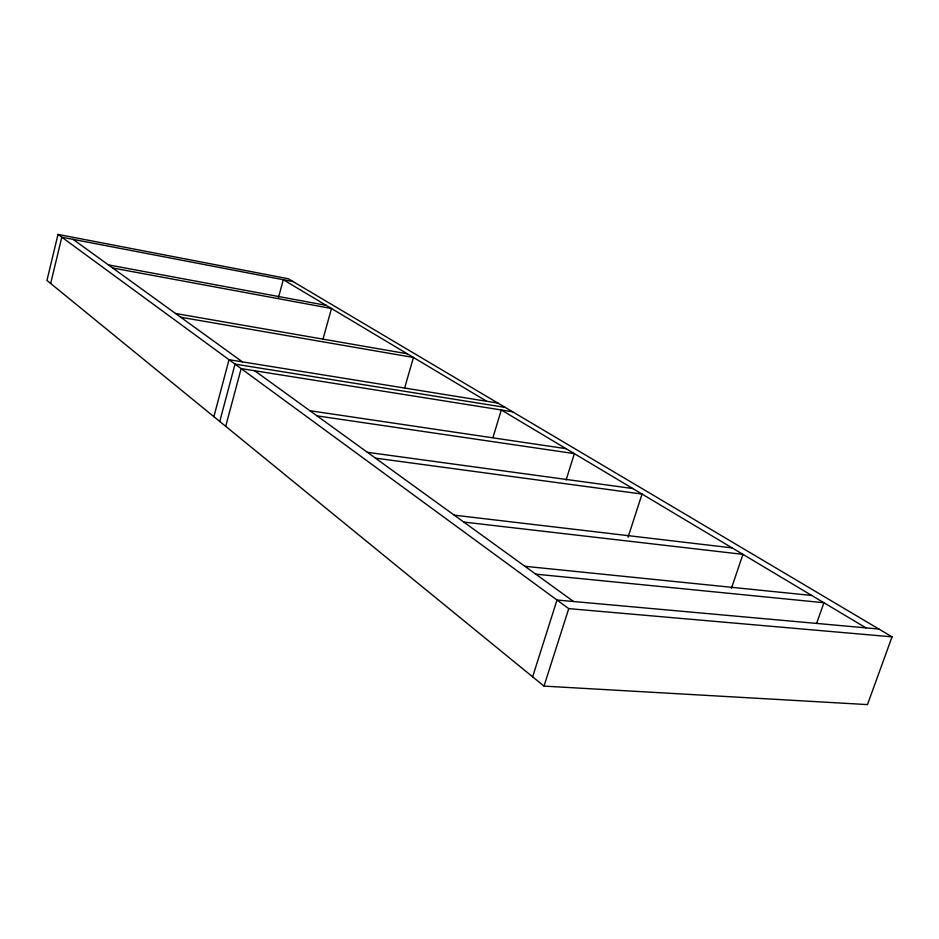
<?xml version="1.0" encoding="UTF-8"?>
<svg xmlns="http://www.w3.org/2000/svg" width="939" height="939" viewBox="0 0 939 939"><rect width="100%" height="100%" fill="white"/><g stroke="black" fill="none" stroke-linecap="round" stroke-linejoin="round"><path stroke-width="1.41" d="M58.007 234.41L46.95 280.456L544.01 686.104L867.472 704.59L892.05 636.842L288.32 278.766L58.007 234.41L568.741 608.625L892.05 636.842M50.659 283.484L61.81 237.191L293.05 281.583M213.881 416.693L229.022 359.707L497.975 403.113M219.749 421.482L235.043 364.121L505.217 407.409M225.7 426.341L241.159 368.604L512.553 411.763M278.437 297.651L283.285 279.705L486.813 401.317M322.922 339.413L331.49 308.508L112.692 268.002M404.627 388.007L413.453 357.477L180.734 317.241M492.963 437.551L501.309 409.979L865.981 627.874M566.1 480.005L574.375 453.631L317.006 415.86M532.636 676.819L556.991 600.021L878.892 629.036M544.01 686.104L568.741 608.625M628.085 537.167L642.041 494.067L375.424 458.126M731.399 588.377L742.949 554.362L463.772 522.061M816.648 623.332L823.914 602.732L535.758 574.152M524.878 566.287L811.754 595.467M454.23 515.159L732.127 547.895M367.384 452.316L632.78 488.526M309.905 410.719L566.088 448.678M175.57 313.497L407.268 353.78M108.384 264.892L326.256 305.375M73.113 239.363L242.403 361.867M254.68 370.752L573.565 601.512"/></g></svg>
